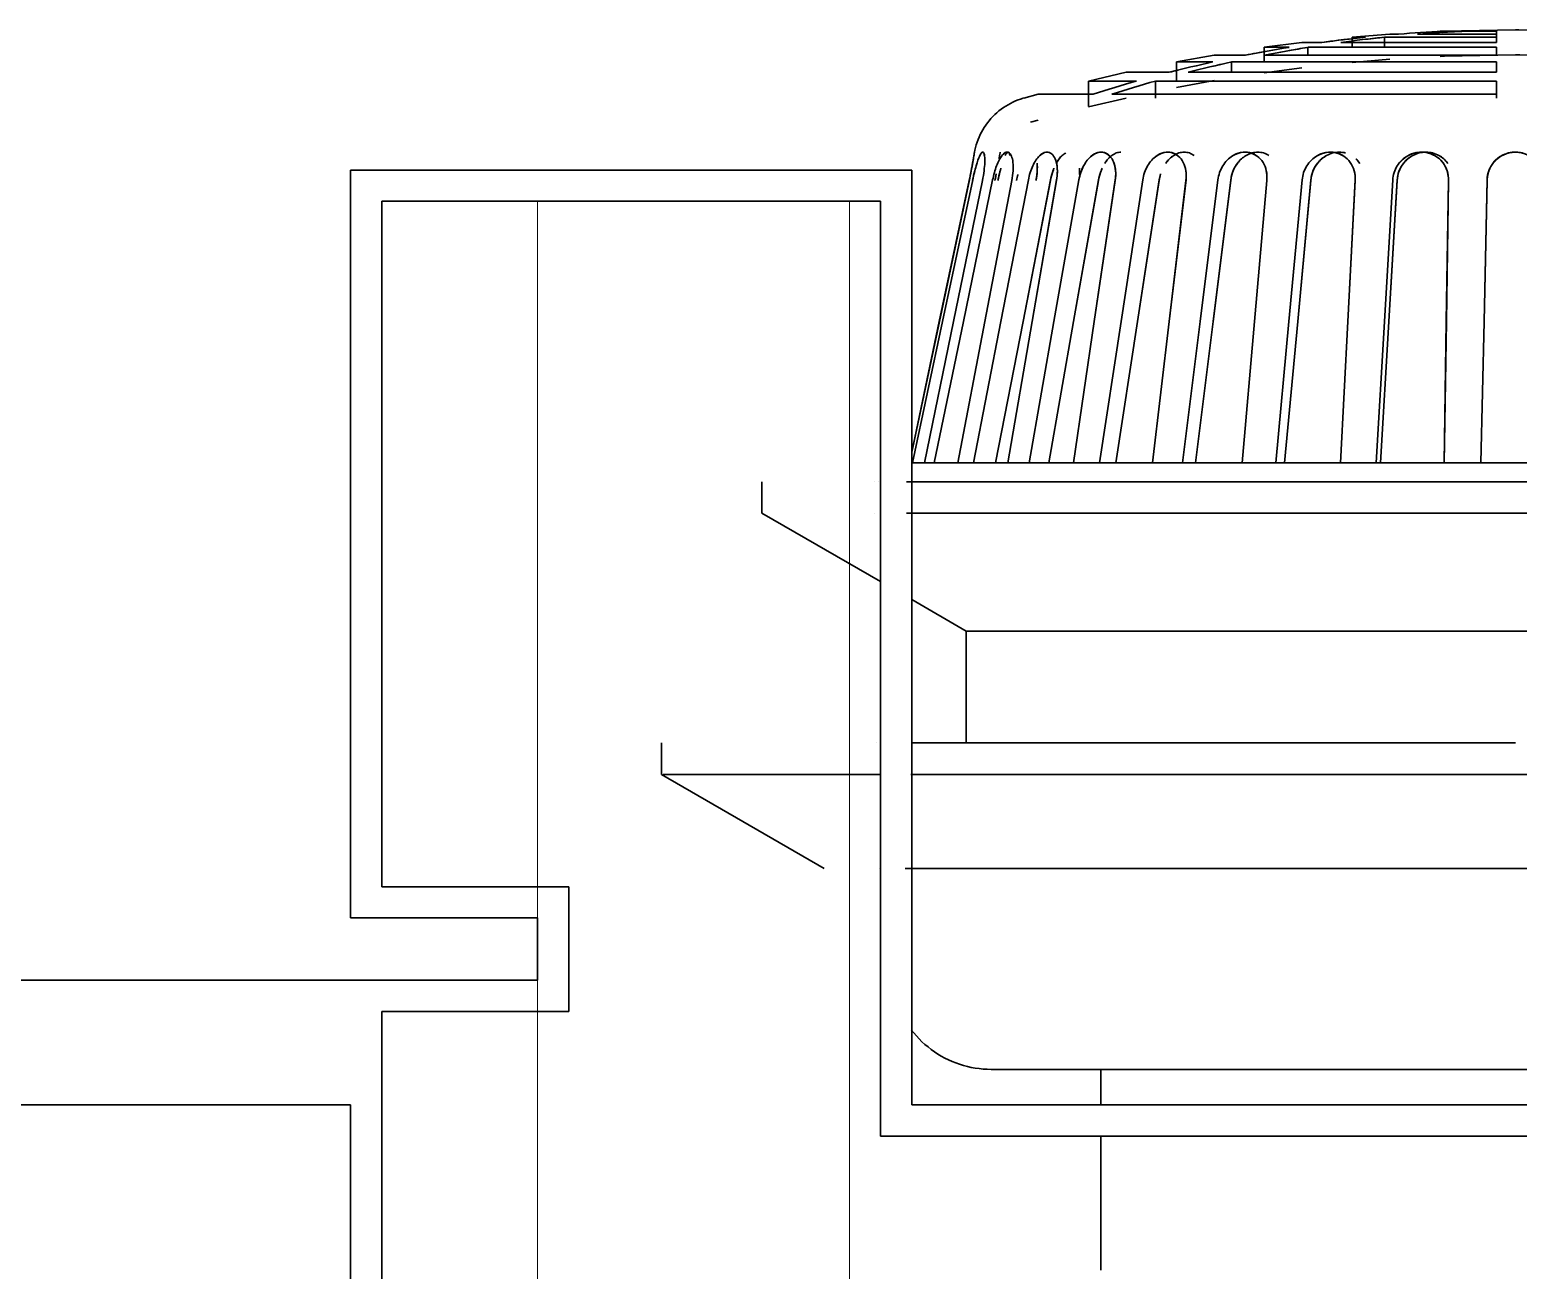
# Model space of a CAD drawing. Header units: millimetres. Extents: x -25371 to 2282244, y -90657 to 147824.
# Drawn here: x 1760511 to 1760749.8, y 2200.7 to 2399.8 of the extents above; entities that cross this region are included whole.
import ezdxf
from ezdxf.xclip import XClip

# ---------------------------------------------------------------- set-up
doc = ezdxf.new("R2010")
doc.units = ezdxf.units.MM
doc.header["$XCLIPFRAME"] = 0
doc.layers.add('A-GLAZ-CURT', color=7, linetype='Continuous', lineweight=35)
doc.layers.add('P-PIPE', color=7, linetype='Continuous', lineweight=35)

# ---------------------------------------------------------------- blocks, each defined once
blk = doc.blocks.new('DPA_CP_Entrance Canopy Lower - Depth 4200-5686501-VS01 - ELEVATION 3')
at = {"layer": 'A-GLAZ-CURT', "color": 7}
for p, q in [((-33367.75, 106950), (-33457.75, 106950)), ((-33457.75, 106950), (-33457.75, 106830)), ((-33457.75, 106830), (-33457.75, 106950)), ((-33457.75, 106950), (-33367.75, 106950)), ((-33367.75, 106904.74), (-33367.75, 106950)), ((-33367.75, 106950), (-33367.75, 106904.74)), ((-33452.75, 106835), (-33452.75, 106945)), ((-33452.75, 106945), (-33372.75, 106945)), ((-33372.75, 106945), (-33452.75, 106945)), ((-33452.75, 106945), (-33452.75, 106835)), ((-33372.75, 106945), (-33372.75, 106900)), ((-33372.75, 106900), (-33372.75, 106945)), ((-33372.75, 106883.98), (-33372.75, 106858.09)), ((-33372.75, 106858.09), (-33372.75, 106883.98)), ((-33367.75, 106858.09), (-33367.75, 106881.29)), ((-33367.75, 106881.29), (-33367.75, 106858.09)), ((-33372.75, 106837.95), (-33372.75, 106795)), ((-33372.75, 106795), (-33372.75, 106837.95)), ((-33422.75, 106835), (-33452.75, 106835)), ((-33452.75, 106835), (-33422.75, 106835)), ((-33422.75, 106815), (-33422.75, 106835)), ((-33422.75, 106835), (-33422.75, 106815)), ((-33457.75, 106830), (-33427.75, 106830)), ((-33427.75, 106830), (-33457.75, 106830)), ((-33427.75, 106830), (-33427.75, 106820)), ((-33427.75, 106820), (-33427.75, 106830)), ((-33427.75, 106820), (-33707.75, 106820)), ((-33707.75, 106820), (-33427.75, 106820)), ((-33452.75, 106625), (-33452.75, 106815)), ((-33452.75, 106815), (-33422.75, 106815)), ((-33422.75, 106815), (-33452.75, 106815)), ((-33452.75, 106815), (-33452.75, 106625)), ((-33367.75, 106800), (-33367.75, 106813.78)), ((-33367.75, 106813.78), (-33367.75, 106800)), ((-33707.75, 106800), (-33457.75, 106800)), ((-33457.75, 106800), (-33707.75, 106800)), ((-33457.75, 106800), (-33457.75, 106620)), ((-33457.75, 106620), (-33457.75, 106800)), ((-33337.42, 106800), (-33367.75, 106800)), ((-33367.75, 106800), (-33337.42, 106800)), ((-33372.75, 106795), (-33337.42, 106795)), ((-33337.42, 106795), (-33372.75, 106795))]:
    blk.add_line(p, q, dxfattribs=at)
at = {"layer": 'A-GLAZ-CURT', "color": 7, "lineweight": 9}
for p, q in [((-33427.75, 106945), (-33427.75, 106835)), ((-33377.75, 106945), (-33377.75, 106900)), ((-33377.75, 106886.86), (-33377.75, 106858.09)), ((-33377.75, 106837.95), (-33377.75, 106745)), ((-33427.75, 106830), (-33427.75, 106820)), ((-33427.75, 106815), (-33427.75, 106625))]:
    blk.add_line(p, q, dxfattribs=at)
blk = doc.blocks.new('DPA_CP_Entrance Canopy Lower - Depth 4200-5686556-VS01 - ELEVATION 3')
at = {"layer": 'A-GLAZ-CURT', "color": 7}
for p, q in [((-33367.75, 106950), (-33457.75, 106950)), ((-33457.75, 106950), (-33457.75, 106830)), ((-33457.75, 106830), (-33457.75, 106950)), ((-33457.75, 106950), (-33367.75, 106950)), ((-33367.75, 106800), (-33367.75, 106950)), ((-33367.75, 106950), (-33367.75, 106904.74)), ((-33452.75, 106835), (-33452.75, 106945)), ((-33452.75, 106945), (-33372.75, 106945)), ((-33372.75, 106945), (-33452.75, 106945)), ((-33452.75, 106945), (-33452.75, 106835)), ((-33372.75, 106945), (-33372.75, 106795)), ((-33372.75, 106900), (-33372.75, 106945)), ((-33372.75, 106858.09), (-33372.75, 106883.98)), ((-33367.75, 106881.29), (-33367.75, 106858.09)), ((-33372.75, 106795), (-33372.75, 106837.95)), ((-33422.75, 106835), (-33452.75, 106835)), ((-33452.75, 106835), (-33422.75, 106835)), ((-33422.75, 106815), (-33422.75, 106835)), ((-33422.75, 106835), (-33422.75, 106815)), ((-33457.75, 106830), (-33427.75, 106830)), ((-33427.75, 106830), (-33457.75, 106830)), ((-33427.75, 106830), (-33427.75, 106820)), ((-33427.75, 106820), (-33427.75, 106830)), ((-33427.75, 106820), (-33707.75, 106820)), ((-33707.75, 106820), (-33427.75, 106820)), ((-33452.75, 106625), (-33452.75, 106815)), ((-33452.75, 106815), (-33422.75, 106815)), ((-33422.75, 106815), (-33452.75, 106815)), ((-33452.75, 106815), (-33452.75, 106625)), ((-33367.75, 106813.78), (-33367.75, 106800)), ((-33707.75, 106800), (-33457.75, 106800)), ((-33457.75, 106800), (-33707.75, 106800)), ((-33457.75, 106800), (-33457.75, 106620)), ((-33457.75, 106620), (-33457.75, 106800)), ((-33132.77, 106800), (-33367.75, 106800)), ((-33367.75, 106800), (-33337.42, 106800)), ((-33372.75, 106795), (-33127.77, 106795)), ((-33337.42, 106795), (-33372.75, 106795))]:
    blk.add_line(p, q, dxfattribs=at)
at = {"layer": 'A-GLAZ-CURT', "color": 7, "lineweight": 9}
for p, q in [((-33427.75, 106945), (-33427.75, 106625)), ((-33377.75, 106945), (-33377.75, 106745))]:
    blk.add_line(p, q, dxfattribs=at)
blk = doc.blocks.new('ø100 RD_ - ø100 RD_-4180713-VS01 - ELEVATION 3')
at = {"layer": 'P-PIPE', "color": 7}
for p, q in [((-33291.04, 106971.83), (-33297.09, 106971.34)), ((-33297.09, 106971.34), (-33297.09, 106969.71)), ((-33294.94, 106971.34), (-33297.09, 106971.34)), ((-33297.09, 106971.34), (-33294.94, 106971.34)), ((-33291.91, 106969.71), (-33291.91, 106971.34)), ((-33273.93, 106971.34), (-33291.91, 106971.34)), ((-33291.91, 106969.71), (-33291.91, 106971.34)), ((-33291.91, 106971.34), (-33289.75, 106971.34)), ((-33289.66, 106971.83), (-33291.04, 106971.83)), ((-33291.04, 106971.83), (-33289.66, 106971.83)), ((-33286.63, 106971.83), (-33273.93, 106971.83)), ((-33273.93, 106972.28), (-33279.52, 106972.28)), ((-33279.52, 106972.28), (-33273.93, 106972.28)), ((-33273.93, 106970.49), (-33273.93, 106972.28)), ((-33273.93, 106971.83), (-33273.93, 106972.28)), ((-33273.93, 106970.49), (-33273.93, 106972.28)), ((-33273.93, 106971.83), (-33273.93, 106970.49)), ((-33273.93, 106970.49), (-33273.93, 106971.83)), ((-33273.93, 106970.49), (-33273.93, 106971.34)), ((-33319.25, 106968.46), (-33325.29, 106967.37)), ((-33314.21, 106968.46), (-33319.25, 106968.46)), ((-33319.25, 106968.46), (-33314.21, 106968.46)), ((-33305.15, 106970.49), (-33311.19, 106969.71)), ((-33311.19, 106969.71), (-33311.19, 106967.41)), ((-33307.21, 106969.71), (-33311.19, 106969.71)), ((-33311.19, 106969.71), (-33307.21, 106969.71)), ((-33311.17, 106968.46), (-33273.93, 106968.46)), ((-33301.96, 106970.49), (-33305.15, 106970.49)), ((-33305.15, 106970.49), (-33301.96, 106970.49)), ((-33304.18, 106968.42), (-33304.18, 106969.71)), ((-33273.93, 106969.71), (-33304.18, 106969.71)), ((-33298.93, 106970.49), (-33273.93, 106970.49)), ((-33273.93, 106969.71), (-33273.93, 106968.46)), ((-33273.93, 106968.46), (-33273.93, 106969.71)), ((-33273.93, 106969.71), (-33273.93, 106968.46)), ((-33273.93, 106968.46), (-33273.93, 106969.71)), ((-33273.93, 106968.46), (-33273.93, 106969.71)), ((-33273.93, 106968.46), (-33273.93, 106969.71)), ((-33273.93, 106968.46), (-33273.93, 106969.71)), ((-33273.93, 106968.46), (-33273.93, 106969.71)), ((-33273.93, 106968.46), (-33273.93, 106969.71)), ((-33273.93, 106968.46), (-33273.93, 106969.71)), ((-33273.93, 106968.46), (-33273.93, 106969.71)), ((-33325.29, 106967.37), (-33325.29, 106964.3)), ((-33319.45, 106967.37), (-33325.29, 106967.37)), ((-33325.29, 106967.37), (-33319.45, 106967.37)), ((-33316.42, 106965.6), (-33316.42, 106967.37)), ((-33273.93, 106967.37), (-33316.42, 106967.37)), ((-33305.15, 106966.44), (-33311.19, 106965.64)), ((-33291.04, 106967.79), (-33297.09, 106967.29)), ((-33273.93, 106967.37), (-33273.93, 106965.7)), ((-33273.93, 106965.7), (-33273.93, 106967.37)), ((-33273.93, 106965.7), (-33273.93, 106967.37)), ((-33273.93, 106965.7), (-33273.93, 106967.37)), ((-33333.35, 106965.7), (-33339.4, 106964.3)), ((-33339.4, 106964.3), (-33339.4, 106960.23)), ((-33331.68, 106964.3), (-33339.4, 106964.3)), ((-33339.4, 106964.3), (-33333.31, 106964.3)), ((-33326.44, 106965.7), (-33333.35, 106965.7)), ((-33333.35, 106965.7), (-33326.44, 106965.7)), ((-33328.65, 106961.56), (-33328.65, 106964.3)), ((-33273.93, 106964.3), (-33328.65, 106964.3)), ((-33319.25, 106964.37), (-33325.29, 106963.26)), ((-33323.41, 106965.7), (-33273.93, 106965.7)), ((-33273.93, 106964.3), (-33273.93, 106961.57)), ((-33273.93, 106961.56), (-33273.93, 106964.3)), ((-33273.93, 106962.21), (-33273.93, 106964.3)), ((-33347.46, 106962.21), (-33349.78, 106961.56)), ((-33339.15, 106962.21), (-33347.46, 106962.21)), ((-33347.46, 106962.21), (-33338.66, 106962.21)), ((-33333.35, 106961.57), (-33339.4, 106960.15)), ((-33335.63, 106962.21), (-33273.93, 106962.21)), ((-33273.93, 106961.57), (-33273.93, 106963.26)), ((-33273.93, 106961.57), (-33273.93, 106963.26)), ((-33347.46, 106958.03), (-33348.69, 106957.68)), ((-33357.61, 106953.2), (-33357.68, 106952.88)), ((-33363.99, 106903.02), (-33367.75, 106903.02)), ((-33367.75, 106903.02), (-33363.99, 106903.02)), ((-33367.6, 106903.02), (-33363.54, 106903.02)), ((-33363.99, 106903.02), (-33367.6, 106903.02)), ((-33364.68, 106903.02), (-33366.7, 106903.02)), ((-33366.7, 106903.02), (-33270.9, 106903.02)), ((-33361.61, 106903.02), (-33365.68, 106903.02)), ((-33365.68, 106903.02), (-33363.99, 106903.02)), ((-33362.63, 106903.02), (-33364.31, 106903.02)), ((-33364.15, 106903.02), (-33360.27, 106903.02)), ((-33361.61, 106903.02), (-33363.54, 106903.02)), ((-33363.54, 106903.02), (-33361.61, 106903.02)), ((-33358.19, 106903.02), (-33361.37, 106903.02)), ((-33357.21, 106903.02), (-33360.36, 106903.02)), ((-33360.36, 106903.02), (-33357.86, 106903.02)), ((-33360.27, 106903.02), (-33357.21, 106903.02)), ((-33360.27, 106903.02), (-33357.25, 106903.02)), ((-33357.25, 106903.02), (-33360.27, 106903.02)), ((-33357.86, 106903.02), (-33359.15, 106903.02)), ((-33357.21, 106903.02), (-33354.29, 106903.02)), ((-33349.24, 106903.02), (-33354.79, 106903.02)), ((-33354.29, 106903.02), (-33348.75, 106903.02)), ((-33348.75, 106903.02), (-33354.29, 106903.02)), ((-33352.32, 106903.02), (-33348.75, 106903.02)), ((-33348.75, 106903.02), (-33352.32, 106903.02)), ((-33352.32, 106903.02), (-33348.93, 106903.02)), ((-33348.93, 106903.02), (-33352.32, 106903.02)), ((-33348.93, 106903.02), (-33345.77, 106903.02)), ((-33339.47, 106903.02), (-33346.52, 106903.02)), ((-33345.77, 106903.02), (-33338.65, 106903.02)), ((-33338.65, 106903.02), (-33345.77, 106903.02)), ((-33341.81, 106903.02), (-33338.65, 106903.02)), ((-33338.65, 106903.02), (-33341.81, 106903.02)), ((-33341.81, 106903.02), (-33337.63, 106903.02)), ((-33339.75, 106903.02), (-33341.81, 106903.02)), ((-33337.63, 106903.02), (-33334.98, 106903.02)), ((-33326.76, 106903.02), (-33335.56, 106903.02)), ((-33334.98, 106903.02), (-33326.49, 106903.02)), ((-33326.49, 106903.02), (-33334.98, 106903.02)), ((-33329.14, 106903.02), (-33326.49, 106903.02)), ((-33326.49, 106903.02), (-33329.14, 106903.02)), ((-33329.14, 106903.02), (-33324.31, 106903.02)), ((-33326.75, 106903.02), (-33329.14, 106903.02)), ((-33324.31, 106903.02), (-33322.24, 106903.02)), ((-33313.16, 106903.02), (-33322.72, 106903.02)), ((-33322.24, 106903.02), (-33312.65, 106903.02)), ((-33312.65, 106903.02), (-33322.24, 106903.02)), ((-33314.71, 106903.02), (-33312.65, 106903.02)), ((-33312.65, 106903.02), (-33314.71, 106903.02)), ((-33314.71, 106903.02), (-33312.05, 106903.02)), ((-33312.65, 106903.02), (-33314.71, 106903.02)), ((-33311.89, 106903.02), (-33309.35, 106903.02)), ((-33309.35, 106903.02), (-33307.94, 106903.02)), ((-33297.65, 106903.02), (-33308.3, 106903.02)), ((-33307.94, 106903.02), (-33297.53, 106903.02)), ((-33297.53, 106903.02), (-33307.94, 106903.02)), ((-33298.94, 106903.02), (-33297.53, 106903.02)), ((-33297.53, 106903.02), (-33298.94, 106903.02)), ((-33298.94, 106903.02), (-33293.24, 106903.02)), ((-33297.53, 106903.02), (-33298.94, 106903.02)), ((-33281.76, 106903.02), (-33292.7, 106903.02)), ((-33292.52, 106903.02), (-33281.61, 106903.02)), ((-33281.61, 106903.02), (-33292.52, 106903.02)), ((-33282.32, 106903.02), (-33276.44, 106903.02)), ((-33270.9, 106903.02), (-33276.53, 106903.02)), ((-33276.44, 106903.02), (-33270.9, 106903.02)), ((-33270.9, 106903.02), (-33276.44, 106903.02)), ((-33265.36, 106903.02), (-33270.9, 106903.02)), ((-33270.9, 106903.02), (-33265.36, 106903.02)), ((-33270.9, 106903.02), (-33175.09, 106903.02)), ((-33265.27, 106903.02), (-33270.9, 106903.02)), ((-33391.78, 106900), (-33391.78, 106894.96)), ((-33373.77, 106900), (-33373.77, 106900)), ((-33373.01, 106900), (-33373.01, 106900)), ((-33270.9, 106900), (-33368.6, 106900)), ((-33368.6, 106900), (-33270.9, 106900)), ((-33270.9, 106900), (-33367.87, 106900)), ((-33367.87, 106900), (-33270.9, 106900)), ((-33270.9, 106900), (-33366.7, 106900)), ((-33366.7, 106900), (-33270.9, 106900)), ((-33357.28, 106900), (-33364.48, 106900)), ((-33364.48, 106900), (-33357.29, 106900)), ((-33270.9, 106900), (-33356.89, 106900)), ((-33356.89, 106900), (-33270.9, 106900)), ((-33270.9, 106900), (-33222.35, 106900)), ((-33222.35, 106900), (-33270.9, 106900)), ((-33270.9, 106900), (-33270.9, 106900)), ((-33270.9, 106900), (-33175.67, 106900)), ((-33175.67, 106900), (-33270.9, 106900)), ((-33270.9, 106900), (-33177.32, 106900)), ((-33177.32, 106900), (-33270.9, 106900)), ((-33391.78, 106894.96), (-33372.75, 106883.98)), ((-33373.77, 106894.96), (-33373.77, 106894.96)), ((-33372.78, 106894.96), (-33372.77, 106894.96)), ((-33270.9, 106894.96), (-33368.6, 106894.96)), ((-33368.6, 106894.96), (-33270.9, 106894.96)), ((-33270.9, 106894.96), (-33368, 106894.96)), ((-33368, 106894.96), (-33270.9, 106894.96)), ((-33270.9, 106894.96), (-33220.68, 106894.96)), ((-33221.23, 106894.96), (-33270.9, 106894.96)), ((-33270.9, 106894.96), (-33270.9, 106894.96)), ((-33270.9, 106894.96), (-33270.9, 106894.96)), ((-33270.9, 106894.96), (-33270.9, 106894.96)), ((-33367.75, 106881.09), (-33359.02, 106876.05)), ((-33359.02, 106876.05), (-33359.02, 106858.09)), ((-33270.9, 106876.05), (-33359.02, 106876.05)), ((-33357.4, 106876.05), (-33311.93, 106876.05)), ((-33310.91, 106876.05), (-33270.9, 106876.05)), ((-33270.9, 106876.05), (-33183.86, 106876.05)), ((-33182.77, 106876.05), (-33270.9, 106876.05)), ((-33407.9, 106858.09), (-33407.9, 106853.02)), ((-33373.4, 106858.09), (-33373.4, 106858.09)), ((-33270.9, 106858.09), (-33367.75, 106858.09)), ((-33367.75, 106858.09), (-33270.9, 106858.09)), ((-33270.9, 106858.09), (-33270.9, 106858.09)), ((-33270.9, 106858.09), (-33270.9, 106858.09)), ((-33270.9, 106858.09), (-33270.9, 106858.09)), ((-33407.9, 106853.02), (-33381.8, 106837.95)), ((-33372.93, 106853.02), (-33407.63, 106853.02)), ((-33407.63, 106853.02), (-33372.92, 106853.02)), ((-33270.9, 106853.02), (-33367.91, 106853.02)), ((-33367.9, 106853.02), (-33270.9, 106853.02)), ((-33270.9, 106853.02), (-33134.17, 106853.02)), ((-33134.17, 106853.02), (-33270.9, 106853.02)), ((-33372.93, 106837.95), (-33372.93, 106837.95)), ((-33270.9, 106837.95), (-33368.8, 106837.95)), ((-33368.8, 106837.95), (-33270.9, 106837.95)), ((-33270.9, 106837.95), (-33366.94, 106837.95)), ((-33366.94, 106837.95), (-33357.6, 106837.95)), ((-33357.24, 106837.95), (-33270.9, 106837.95)), ((-33270.9, 106837.95), (-33175.81, 106837.95)), ((-33175.81, 106837.95), (-33270.9, 106837.95)), ((-33270.9, 106837.95), (-33175.81, 106837.95)), ((-33174.86, 106837.95), (-33270.9, 106837.95)), ((-33337.42, 106805.71), (-33337.42, 106800)), ((-33270.9, 106805.71), (-33270.9, 106805.71)), ((-33270.9, 106805.71), (-33270.9, 106805.71)), ((-33337.42, 106795), (-33337.42, 106773.48))]:
    blk.add_line(p, q, dxfattribs=at)
at = {"layer": 'P-PIPE', "color": 7, "flags": 128}
for points in [[(-33270.9, 106972.53), (-33282.46, 106972.3), (-33282.99, 106972.28)], [(-33258.81, 106972.28), (-33270.37, 106972.53), (-33270.9, 106972.53)], [(-33270.9, 106968.5), (-33282.3, 106968.27), (-33282.99, 106968.24)], [(-33258.81, 106968.24), (-33270.21, 106968.5), (-33270.9, 106968.5)], [(-33357.61, 106953.2), (-33357.51, 106953.63), (-33357.39, 106954.06), (-33357.26, 106954.48), (-33357.1, 106954.9), (-33356.94, 106955.31), (-33356.75, 106955.71), (-33356.55, 106956.11), (-33356.33, 106956.49), (-33356.1, 106956.87), (-33355.86, 106957.24), (-33355.6, 106957.6), (-33355.32, 106957.94), (-33355.03, 106958.28), (-33354.73, 106958.6), (-33354.42, 106958.92), (-33354.09, 106959.22), (-33353.75, 106959.5), (-33353.4, 106959.77), (-33353.04, 106960.03), (-33352.67, 106960.28), (-33352.29, 106960.5), (-33351.9, 106960.72), (-33351.5, 106960.91), (-33351.1, 106961.1), (-33350.69, 106961.26), (-33350.27, 106961.41), (-33349.85, 106961.54), (-33349.79, 106961.56)], [(-33358.5, 106948.45), (-33363.31, 106925.74), (-33367.75, 106904.74)], [(-33367.75, 106904.74), (-33363.32, 106925.69), (-33358.52, 106948.35)], [(-33357.96, 106948.45), (-33362.78, 106925.74), (-33367.6, 106903.02)], [(-33365.68, 106903.02), (-33361.04, 106925.69), (-33356.4, 106948.35)], [(-33354.77, 106948.45), (-33359.46, 106925.74), (-33364.15, 106903.02)], [(-33360.36, 106903.02), (-33356.02, 106925.69), (-33351.69, 106948.35)], [(-33349.03, 106948.45), (-33353.45, 106925.74), (-33357.86, 106903.02)], [(-33354.29, 106903.02), (-33349.87, 106925.74), (-33345.46, 106948.45)], [(-33345.48, 106948.35), (-33349.88, 106925.69), (-33354.29, 106903.02)], [(-33344.5, 106948.45), (-33348.41, 106925.74), (-33352.32, 106903.02)], [(-33352.32, 106903.02), (-33348.42, 106925.69), (-33344.52, 106948.35)], [(-33340.92, 106948.45), (-33344.93, 106925.74), (-33348.93, 106903.02)], [(-33345.77, 106903.02), (-33341.77, 106925.74), (-33337.76, 106948.45)], [(-33337.78, 106948.35), (-33341.77, 106925.69), (-33345.77, 106903.02)], [(-33335.09, 106948.45), (-33338.45, 106925.74), (-33341.81, 106903.02)], [(-33341.81, 106903.02), (-33338.46, 106925.69), (-33335.11, 106948.35)], [(-33330.68, 106948.45), (-33334.16, 106925.74), (-33337.63, 106903.02)], [(-33334.98, 106903.02), (-33331.5, 106925.74), (-33328.03, 106948.45)], [(-33328.04, 106948.35), (-33331.51, 106925.69), (-33334.98, 106903.02)], [(-33323.74, 106948.45), (-33326.44, 106925.74), (-33329.14, 106903.02)], [(-33329.14, 106903.02), (-33326.45, 106925.69), (-33323.75, 106948.35)], [(-33318.62, 106948.45), (-33321.46, 106925.74), (-33324.31, 106903.02)], [(-33322.24, 106903.02), (-33319.4, 106925.74), (-33316.56, 106948.45)], [(-33316.57, 106948.35), (-33319.41, 106925.69), (-33322.24, 106903.02)], [(-33310.78, 106948.35), (-33312.74, 106925.74), (-33314.71, 106903.02)], [(-33314.71, 106903.02), (-33312.75, 106925.69), (-33310.78, 106948.35)], [(-33305.12, 106948.45), (-33307.24, 106925.74), (-33309.35, 106903.02)], [(-33307.94, 106903.02), (-33305.83, 106925.74), (-33303.71, 106948.45)], [(-33303.72, 106948.35), (-33305.83, 106925.69), (-33307.94, 106903.02)], [(-33296.6, 106948.45), (-33297.77, 106925.74), (-33298.94, 106903.02)], [(-33298.94, 106903.02), (-33297.77, 106925.69), (-33296.61, 106948.35)], [(-33290.57, 106948.45), (-33291.9, 106925.74), (-33293.24, 106903.02)], [(-33292.52, 106903.02), (-33291.19, 106925.74), (-33289.86, 106948.45)], [(-33289.86, 106948.35), (-33291.19, 106925.69), (-33292.52, 106903.02)], [(-33281.65, 106948.35), (-33281.98, 106925.74), (-33282.32, 106903.02)], [(-33282.32, 106903.02), (-33281.99, 106925.69), (-33281.65, 106948.35)], [(-33275.43, 106948.45), (-33275.93, 106925.74), (-33276.44, 106903.02)], [(-33276.44, 106903.02), (-33275.93, 106925.74), (-33275.43, 106948.45)], [(-33275.43, 106948.35), (-33275.93, 106925.69), (-33276.44, 106903.02)], [(-33276.44, 106903.02), (-33275.93, 106925.69), (-33275.43, 106948.35)], [(-33354.99, 106805.71), (-33355.64, 106805.72), (-33356.28, 106805.76), (-33356.92, 106805.83), (-33357.56, 106805.92), (-33358.19, 106806.03), (-33358.82, 106806.17), (-33359.45, 106806.34), (-33360.06, 106806.53), (-33360.67, 106806.74), (-33361.27, 106806.98), (-33361.86, 106807.25), (-33362.44, 106807.53), (-33363, 106807.84), (-33363.55, 106808.17), (-33364.09, 106808.53), (-33364.62, 106808.9), (-33365.13, 106809.3), (-33365.62, 106809.71), (-33366.1, 106810.15), (-33366.55, 106810.6), (-33366.99, 106811.07), (-33367.41, 106811.56), (-33367.82, 106812.07)], [(-33270.9, 106805.71), (-33274.26, 106805.71), (-33277.62, 106805.71), (-33280.96, 106805.71), (-33284.3, 106805.71), (-33287.6, 106805.71), (-33290.89, 106805.71), (-33294.14, 106805.71), (-33297.35, 106805.71), (-33300.52, 106805.71), (-33303.65, 106805.71), (-33306.72, 106805.71), (-33309.73, 106805.71), (-33312.68, 106805.71), (-33315.57, 106805.71), (-33318.38, 106805.71), (-33321.12, 106805.71), (-33323.78, 106805.71), (-33326.35, 106805.71), (-33328.83, 106805.71), (-33331.22, 106805.71), (-33333.52, 106805.71), (-33335.71, 106805.71), (-33337.8, 106805.71), (-33339.79, 106805.71), (-33341.66, 106805.71), (-33343.42, 106805.71), (-33345.07, 106805.71), (-33346.59, 106805.71), (-33348, 106805.71), (-33349.28, 106805.71), (-33350.43, 106805.71), (-33351.46, 106805.71), (-33352.36, 106805.71), (-33353.13, 106805.71), (-33353.77, 106805.71), (-33354.27, 106805.71), (-33354.65, 106805.71), (-33354.88, 106805.71), (-33354.99, 106805.71), (-33354.99, 106805.71)], [(-33354.99, 106805.71), (-33354.93, 106805.71), (-33354.72, 106805.71), (-33354.39, 106805.71), (-33353.92, 106805.71), (-33353.32, 106805.71), (-33352.58, 106805.71), (-33351.72, 106805.71), (-33350.72, 106805.71), (-33349.6, 106805.71), (-33348.35, 106805.71), (-33346.98, 106805.71), (-33345.49, 106805.71), (-33343.88, 106805.71), (-33342.15, 106805.71), (-33340.3, 106805.71), (-33338.35, 106805.71), (-33336.29, 106805.71), (-33334.12, 106805.71), (-33331.85, 106805.71), (-33329.49, 106805.71), (-33327.03, 106805.71), (-33324.48, 106805.71), (-33321.84, 106805.71), (-33319.13, 106805.71), (-33316.33, 106805.71), (-33313.47, 106805.71), (-33310.53, 106805.71), (-33307.54, 106805.71), (-33304.48, 106805.71), (-33301.37, 106805.71), (-33298.21, 106805.71), (-33295.01, 106805.71), (-33291.77, 106805.71), (-33288.49, 106805.71), (-33285.19, 106805.71), (-33281.87, 106805.71), (-33278.52, 106805.71), (-33275.17, 106805.71), (-33271.81, 106805.71), (-33270.9, 106805.71)], [(-33270.9, 106805.71), (-33267.53, 106805.71)]]:
    blk.add_lwpolyline(points, dxfattribs=at)
at = {"layer": 'P-PIPE', "color": 7}
for centre, start_param, end_param in [((-33272.41, 106683.42), 0.090111, 0.118284), ((-33272.41, 106683.42), 0.096271, 0.118284), ((-33269.38, 106683.42), 0.090111, 0.118284), ((-33269.38, 106683.42), 0.090111, 0.102271), ((-33272.41, 106683.42), 0.04049, 0.068952), ((-33272.41, 106683.42), 0.04049, 0.068952), ((-33269.38, 106683.42), 0.04049, 0.068952), ((-33269.38, 106683.42), 0.04049, 0.052607), ((-33272.41, 106683.42), 0.139437, 0.167713), ((-33272.41, 106683.42), 0.153575, 0.167713), ((-33269.38, 106683.42), 0.139437, 0.167713), ((-33269.38, 106683.42), 0.140083, 0.151671), ((-33272.41, 106683.42), 0.188995, 0.217496), ((-33272.41, 106683.42), 0.211856, 0.217496), ((-33269.38, 106683.42), 0.188995, 0.217496), ((-33269.38, 106683.42), 0.195324, 0.201334), ((-33272.41, 106683.42), 0.238983, 0.267805), ((-33269.38, 106683.42), 0.238983, 0.267805)]:
    blk.add_ellipse(centre, major_axis=(0, 289.09), ratio=0.866025, start_param=start_param, end_param=end_param, dxfattribs=at)
for points, knots in [([(-33358.52, 106948.35), (-33358.41, 106948.87), (-33358.2, 106949.91), (-33357.94, 106951.29), (-33357.77, 106952.33), (-33357.69, 106952.81), (-33357.68, 106952.89), (-33357.68, 106952.89)], [0, 0, 0, 0, 0.1111111, 0.2222222, 0.3333333, 0.4444444, 0.503621, 0.503621, 0.503621, 0.503621]), ([(-33357.68, 106952.89), (-33357.68, 106952.89), (-33357.69, 106952.82), (-33357.77, 106952.29), (-33358.03, 106950.78), (-33358.33, 106949.23), (-33358.5, 106948.45)], [0.5036602, 0.5036602, 0.5036602, 0.5036602, 0.5555556, 0.6666667, 0.8333333, 1, 1, 1, 1]), ([(-33356.4, 106948.35), (-33356.29, 106948.87), (-33356.12, 106949.91), (-33356, 106951.29), (-33356.04, 106952.33), (-33356.21, 106952.9), (-33356.48, 106952.92), (-33356.89, 106952.29), (-33357.42, 106950.78), (-33357.79, 106949.23), (-33357.96, 106948.45)], [0, 0, 0, 0, 0.111111, 0.222222, 0.333333, 0.444444, 0.555556, 0.666667, 0.833333, 1, 1, 1, 1]), ([(-33351.69, 106948.35), (-33351.58, 106948.87), (-33351.45, 106949.91), (-33351.47, 106951.29), (-33351.72, 106952.33), (-33352.15, 106952.9), (-33352.69, 106952.92), (-33353.39, 106952.29), (-33354.17, 106950.78), (-33354.6, 106949.23), (-33354.77, 106948.45)], [0, 0, 0, 0, 0.111111, 0.222222, 0.333333, 0.444444, 0.555556, 0.666667, 0.833333, 1, 1, 1, 1]), ([(-33353.33, 106952.25), (-33353.13, 106952.52), (-33352.83, 106952.81), (-33352.54, 106952.89), (-33352.44, 106952.89)], [0.3333333, 0.3333333, 0.3333333, 0.3333333, 0.4444444, 0.5036602, 0.5036602, 0.5036602, 0.5036602]), ([(-33344.52, 106948.35), (-33344.42, 106948.87), (-33344.33, 106949.91), (-33344.49, 106951.29), (-33344.95, 106952.33), (-33345.62, 106952.9), (-33346.42, 106952.92), (-33347.39, 106952.29), (-33348.4, 106950.78), (-33348.88, 106949.23), (-33349.03, 106948.45)], [0, 0, 0, 0, 0.111111, 0.222222, 0.333333, 0.444444, 0.555556, 0.666667, 0.833333, 1, 1, 1, 1]), ([(-33335.11, 106948.35), (-33335.02, 106948.87), (-33334.98, 106949.91), (-33335.28, 106951.29), (-33335.92, 106952.33), (-33336.82, 106952.9), (-33337.85, 106952.92), (-33339.07, 106952.29), (-33340.27, 106950.78), (-33340.78, 106949.23), (-33340.92, 106948.45)], [0, 0, 0, 0, 0.111111, 0.222222, 0.333333, 0.444444, 0.555556, 0.666667, 0.833333, 1, 1, 1, 1]), ([(-33323.75, 106948.35), (-33323.68, 106948.87), (-33323.68, 106949.91), (-33324.11, 106951.29), (-33324.93, 106952.33), (-33326.02, 106952.9), (-33327.25, 106952.92), (-33328.67, 106952.29), (-33330.03, 106950.78), (-33330.56, 106949.23), (-33330.68, 106948.45)], [0, 0, 0, 0, 0.111111, 0.222222, 0.333333, 0.444444, 0.555556, 0.666667, 0.833333, 1, 1, 1, 1]), ([(-33310.78, 106948.35), (-33310.73, 106948.87), (-33310.78, 106949.91), (-33311.32, 106951.29), (-33312.29, 106952.33), (-33313.54, 106952.9), (-33314.94, 106952.92), (-33316.52, 106952.29), (-33317.99, 106950.78), (-33318.52, 106949.23), (-33318.62, 106948.45)], [0, 0, 0, 0, 0.111111, 0.222222, 0.333333, 0.444444, 0.555556, 0.666667, 0.833333, 1, 1, 1, 1]), ([(-33314.1, 106952.36), (-33314.63, 106952.05), (-33315.48, 106951.29), (-33316.28, 106949.82), (-33316.52, 106948.84), (-33316.57, 106948.35)], [0, 0, 0, 0, 0.4, 0.7, 1, 1, 1, 1]), ([(-33316.56, 106948.45), (-33316.52, 106948.77), (-33316.39, 106949.41), (-33315.9, 106950.62), (-33315.11, 106951.66), (-33314.36, 106952.21), (-33314.1, 106952.36)], [0, 0, 0, 0, 0.2, 0.4, 0.8, 1, 1, 1, 1]), ([(-33296.61, 106948.35), (-33296.57, 106948.87), (-33296.67, 106949.91), (-33297.31, 106951.29), (-33298.39, 106952.33), (-33299.77, 106952.9), (-33301.28, 106952.92), (-33302.98, 106952.29), (-33304.53, 106950.78), (-33305.04, 106949.23), (-33305.12, 106948.45)], [0, 0, 0, 0, 0.111111, 0.222222, 0.333333, 0.444444, 0.555556, 0.666667, 0.833333, 1, 1, 1, 1]), ([(-33301.19, 106952.36), (-33301.75, 106952.05), (-33302.64, 106951.29), (-33303.46, 106949.82), (-33303.68, 106948.84), (-33303.72, 106948.35)], [0, 0, 0, 0, 0.4, 0.7, 1, 1, 1, 1]), ([(-33303.71, 106948.45), (-33303.68, 106948.77), (-33303.56, 106949.41), (-33303.08, 106950.62), (-33302.26, 106951.66), (-33301.46, 106952.21), (-33301.19, 106952.36)], [0, 0, 0, 0, 0.2, 0.4, 0.8, 1, 1, 1, 1]), ([(-33281.65, 106948.35), (-33281.63, 106948.87), (-33281.77, 106949.91), (-33282.49, 106951.29), (-33283.66, 106952.33), (-33285.12, 106952.9), (-33286.71, 106952.92), (-33288.47, 106952.29), (-33290.04, 106950.78), (-33290.53, 106949.23), (-33290.57, 106948.45)], [0, 0, 0, 0, 0.111111, 0.222222, 0.333333, 0.444444, 0.555556, 0.666667, 0.833333, 1, 1, 1, 1]), ([(-33287.35, 106952.36), (-33287.93, 106952.05), (-33288.84, 106951.29), (-33289.65, 106949.82), (-33289.84, 106948.84), (-33289.86, 106948.35)], [0, 0, 0, 0, 0.4, 0.7, 1, 1, 1, 1]), ([(-33289.86, 106948.45), (-33289.84, 106948.77), (-33289.73, 106949.41), (-33289.27, 106950.62), (-33288.45, 106951.66), (-33287.64, 106952.21), (-33287.35, 106952.36)], [0, 0, 0, 0, 0.2, 0.4, 0.8, 1, 1, 1, 1]), ([(-33285.24, 106952.83), (-33284.73, 106952.74), (-33283.5, 106952.29), (-33282.02, 106950.78), (-33281.63, 106949.23), (-33281.65, 106948.45)], [0.5555556, 0.5555556, 0.5555556, 0.5555556, 0.6666667, 0.8333333, 1, 1, 1, 1]), ([(-33270.9, 106952.89), (-33271.57, 106952.89), (-33272.92, 106952.58), (-33274.4, 106951.41), (-33275.23, 106949.94), (-33275.42, 106948.95), (-33275.43, 106948.45)], [0, 0, 0, 0, 0.285714, 0.571429, 0.785714, 1, 1, 1, 1]), ([(-33274.46, 106951.16), (-33274.25, 106951.43), (-33273.65, 106952.03), (-33272.74, 106952.54), (-33272.08, 106952.73), (-33271.92, 106952.77)], [0.4285714, 0.4285714, 0.4285714, 0.4285714, 0.5714286, 0.7857143, 0.8571429, 0.8571429, 0.8571429, 0.8571429]), ([(-33266.36, 106948.35), (-33266.36, 106948.69), (-33266.44, 106949.36), (-33266.88, 106950.64), (-33267.85, 106951.87), (-33269.36, 106952.71), (-33270.38, 106952.89), (-33270.9, 106952.89)], [0, 0, 0, 0, 0.142857, 0.285714, 0.571429, 0.785714, 1, 1, 1, 1]), ([(-33353.47, 106950.25), (-33353.51, 106950.1), (-33353.66, 106949.49), (-33353.81, 106948.84), (-33353.92, 106948.35)], [0.6, 0.6, 0.6, 0.6, 0.7, 1, 1, 1, 1]), ([(-33344.94, 106950.25), (-33345, 106950.1), (-33345.22, 106949.49), (-33345.39, 106948.84), (-33345.48, 106948.35)], [0.6, 0.6, 0.6, 0.6, 0.7, 1, 1, 1, 1]), ([(-33344.56, 106951.31), (-33344.51, 106951.11), (-33344.34, 106950.26), (-33344.36, 106949.23), (-33344.5, 106948.45)], [0.7777778, 0.7777778, 0.7777778, 0.7777778, 0.8333333, 1, 1, 1, 1]), ([(-33337.22, 106950.25), (-33337.28, 106950.1), (-33337.53, 106949.49), (-33337.69, 106948.84), (-33337.78, 106948.35)], [0.6, 0.6, 0.6, 0.6, 0.7, 1, 1, 1, 1]), ([(-33335.37, 106951.31), (-33335.29, 106951.11), (-33335.01, 106950.26), (-33334.97, 106949.23), (-33335.09, 106948.45)], [0.7777778, 0.7777778, 0.7777778, 0.7777778, 0.8333333, 1, 1, 1, 1]), ([(-33275.01, 106950.25), (-33275.08, 106950.1), (-33275.32, 106949.49), (-33275.43, 106948.84), (-33275.43, 106948.35)], [0.6, 0.6, 0.6, 0.6, 0.7, 1, 1, 1, 1])]:
    blk.add_open_spline(points, degree=3, knots=knots, dxfattribs=at)
for points in [[(-33356.86, 106952.25), (-33356.74, 106952.52), (-33356.5, 106952.9), (-33356.22, 106952.92), (-33356.1, 106952.56), (-33356.07, 106952.3)], [(-33353.73, 106951.82), (-33353.7, 106952.03), (-33353.67, 106952.21), (-33353.64, 106952.36)], [(-33353.64, 106952.36), (-33353.67, 106952.21), (-33353.7, 106952.02), (-33353.73, 106951.81)], [(-33353.64, 106952.36), (-33353.61, 106952.53), (-33353.56, 106952.8), (-33353.54, 106952.89), (-33353.54, 106952.89)], [(-33353.54, 106952.89), (-33353.54, 106952.89), (-33353.56, 106952.8), (-33353.61, 106952.53), (-33353.64, 106952.36)], [(-33352.75, 106952.36), (-33352.66, 106952.53), (-33352.5, 106952.8), (-33352.34, 106952.89), (-33352.28, 106952.89)], [(-33352.28, 106952.89), (-33352.34, 106952.89), (-33352.5, 106952.8), (-33352.66, 106952.53), (-33352.75, 106952.36)], [(-33352.28, 106952.89), (-33352.22, 106952.89), (-33352.11, 106952.8), (-33352.04, 106952.53), (-33352.02, 106952.36)], [(-33352.02, 106952.36), (-33352.04, 106952.53), (-33352.11, 106952.8), (-33352.22, 106952.89), (-33352.28, 106952.89)], [(-33352.2, 106952.83), (-33352.03, 106952.74), (-33351.89, 106952.56), (-33351.77, 106952.3)], [(-33347.3, 106952.25), (-33347.03, 106952.52), (-33346.75, 106952.71), (-33346.48, 106952.81)], [(-33345.69, 106952.83), (-33345.44, 106952.74), (-33345.21, 106952.56), (-33345.02, 106952.3)], [(-33343.61, 106952.36), (-33343.95, 106952.05), (-33344.27, 106951.61), (-33344.55, 106951.09)], [(-33344.53, 106951.12), (-33344.4, 106951.38), (-33344.1, 106951.85), (-33343.78, 106952.21), (-33343.61, 106952.36)], [(-33343.04, 106952.75), (-33343.23, 106952.66), (-33343.42, 106952.53), (-33343.61, 106952.36)], [(-33343.61, 106952.36), (-33343.42, 106952.53), (-33343.23, 106952.66), (-33343.04, 106952.75)], [(-33338.94, 106952.25), (-33338.61, 106952.52), (-33338.27, 106952.71), (-33337.92, 106952.81)], [(-33336.91, 106952.83), (-33336.58, 106952.74), (-33336.28, 106952.56), (-33336.02, 106952.3)], [(-33335.64, 106952.36), (-33336.06, 106952.05), (-33336.44, 106951.61), (-33336.77, 106951.09)], [(-33336.75, 106951.12), (-33336.59, 106951.38), (-33336.24, 106951.85), (-33335.85, 106952.21), (-33335.64, 106952.36)], [(-33334.2, 106952.89), (-33334.44, 106952.89), (-33334.93, 106952.8), (-33335.41, 106952.53), (-33335.64, 106952.36)], [(-33335.64, 106952.36), (-33335.41, 106952.53), (-33334.93, 106952.8), (-33334.44, 106952.89), (-33334.2, 106952.89)], [(-33328.52, 106952.25), (-33328.14, 106952.52), (-33327.74, 106952.71), (-33327.33, 106952.81)], [(-33325.7, 106952.36), (-33326.19, 106952.05), (-33326.63, 106951.61), (-33326.99, 106951.09)], [(-33326.97, 106951.12), (-33326.79, 106951.38), (-33326.39, 106951.85), (-33325.94, 106952.21), (-33325.7, 106952.36)], [(-33326.12, 106952.83), (-33325.73, 106952.74), (-33325.36, 106952.56), (-33325.04, 106952.3)], [(-33324.02, 106952.89), (-33324.3, 106952.89), (-33324.88, 106952.8), (-33325.44, 106952.53), (-33325.7, 106952.36)], [(-33325.7, 106952.36), (-33325.44, 106952.53), (-33324.88, 106952.8), (-33324.3, 106952.89), (-33324.02, 106952.89)], [(-33322.46, 106952.36), (-33322.69, 106952.53), (-33323.19, 106952.8), (-33323.73, 106952.89), (-33324.02, 106952.89)], [(-33324.02, 106952.89), (-33323.73, 106952.89), (-33323.19, 106952.8), (-33322.69, 106952.53), (-33322.46, 106952.36)], [(-33316.34, 106952.25), (-33315.93, 106952.52), (-33315.48, 106952.71), (-33315.02, 106952.81)], [(-33312.22, 106952.89), (-33312.53, 106952.89), (-33313.18, 106952.8), (-33313.81, 106952.53), (-33314.1, 106952.36)], [(-33314.1, 106952.36), (-33313.81, 106952.53), (-33313.18, 106952.8), (-33312.53, 106952.89), (-33312.22, 106952.89)], [(-33313.65, 106952.83), (-33313.21, 106952.74), (-33312.78, 106952.56), (-33312.41, 106952.3)], [(-33310.44, 106952.36), (-33310.7, 106952.53), (-33311.27, 106952.8), (-33311.9, 106952.89), (-33312.22, 106952.89)], [(-33312.22, 106952.89), (-33311.9, 106952.89), (-33311.27, 106952.8), (-33310.7, 106952.53), (-33310.44, 106952.36)], [(-33302.79, 106952.25), (-33302.35, 106952.52), (-33301.86, 106952.71), (-33301.37, 106952.81)], [(-33299.16, 106952.89), (-33299.51, 106952.89), (-33300.21, 106952.8), (-33300.87, 106952.53), (-33301.19, 106952.36)], [(-33301.19, 106952.36), (-33300.87, 106952.53), (-33300.21, 106952.8), (-33299.51, 106952.89), (-33299.16, 106952.89)], [(-33299.89, 106952.83), (-33299.4, 106952.74), (-33298.94, 106952.56), (-33298.52, 106952.3)], [(-33298.15, 106952.75), (-33298.47, 106952.84), (-33298.82, 106952.89), (-33299.16, 106952.89)], [(-33299.16, 106952.89), (-33298.82, 106952.89), (-33298.48, 106952.84), (-33298.15, 106952.75)], [(-33295.9, 106951.12), (-33296.07, 106951.38), (-33296.26, 106951.61), (-33296.48, 106951.82)], [(-33296.47, 106951.81), (-33296.25, 106951.59), (-33296.05, 106951.35), (-33295.88, 106951.09)], [(-33289.46, 106951.23), (-33289.12, 106951.63), (-33288.31, 106952.33), (-33287.31, 106952.71), (-33286.8, 106952.81)], [(-33285.25, 106952.89), (-33285.61, 106952.89), (-33286.34, 106952.8), (-33287.03, 106952.53), (-33287.35, 106952.36)], [(-33287.35, 106952.36), (-33287.03, 106952.53), (-33286.34, 106952.8), (-33285.61, 106952.89), (-33285.25, 106952.89)], [(-33283.18, 106952.36), (-33283.49, 106952.53), (-33284.17, 106952.8), (-33284.88, 106952.89), (-33285.25, 106952.89)], [(-33285.25, 106952.89), (-33284.89, 106952.89), (-33284.17, 106952.8), (-33283.49, 106952.53), (-33283.18, 106952.36)], [(-33281.77, 106951.12), (-33281.95, 106951.38), (-33282.38, 106951.85), (-33282.9, 106952.21), (-33283.18, 106952.36)], [(-33283.18, 106952.36), (-33282.61, 106952.05), (-33282.12, 106951.61), (-33281.75, 106951.09)], [(-33273.01, 106952.36), (-33273.6, 106952.05), (-33274.11, 106951.61), (-33274.51, 106951.09)], [(-33274.49, 106951.12), (-33274.29, 106951.38), (-33273.84, 106951.85), (-33273.3, 106952.21), (-33273.01, 106952.36)], [(-33270.9, 106952.89), (-33271.26, 106952.89), (-33272, 106952.8), (-33272.69, 106952.53), (-33273.01, 106952.36)], [(-33273.01, 106952.36), (-33272.69, 106952.53), (-33272, 106952.8), (-33271.27, 106952.89), (-33270.9, 106952.89)], [(-33268.78, 106952.36), (-33269.1, 106952.53), (-33269.79, 106952.8), (-33270.53, 106952.89), (-33270.9, 106952.89)], [(-33270.9, 106952.89), (-33270.53, 106952.89), (-33269.8, 106952.8), (-33269.11, 106952.53), (-33268.78, 106952.36)], [(-33357.98, 106948.35), (-33357.87, 106948.87), (-33357.75, 106949.39), (-33357.63, 106949.88)], [(-33354.2, 106949.32), (-33354.26, 106949), (-33354.33, 106948.68), (-33354.4, 106948.35)], [(-33354.38, 106948.45), (-33354.31, 106948.77), (-33354.24, 106949.09), (-33354.18, 106949.4)], [(-33353.89, 106948.45), (-33353.83, 106948.77), (-33353.68, 106949.41), (-33353.53, 106950.01), (-33353.45, 106950.3)], [(-33350.69, 106949.32), (-33350.77, 106949), (-33350.85, 106948.68), (-33350.91, 106948.35)], [(-33347.62, 106951.09), (-33347.58, 106950.7), (-33347.58, 106949.82), (-33347.71, 106948.84), (-33347.81, 106948.35)], [(-33347.79, 106948.45), (-33347.73, 106948.77), (-33347.64, 106949.41), (-33347.58, 106950.32), (-33347.6, 106950.87), (-33347.62, 106951.12)], [(-33345.46, 106948.45), (-33345.4, 106948.77), (-33345.24, 106949.41), (-33345.03, 106950.01), (-33344.92, 106950.3)], [(-33340.94, 106948.35), (-33340.85, 106948.87), (-33340.58, 106949.91), (-33340.11, 106950.83), (-33339.84, 106951.23)], [(-33340.82, 106949.4), (-33340.8, 106949.71), (-33340.8, 106950.01), (-33340.82, 106950.3)], [(-33340.82, 106950.25), (-33340.81, 106950.1), (-33340.8, 106949.8), (-33340.81, 106949.48), (-33340.82, 106949.32)], [(-33337.76, 106948.45), (-33337.7, 106948.77), (-33337.55, 106949.41), (-33337.32, 106950.01), (-33337.19, 106950.3)], [(-33327.83, 106949.32), (-33327.93, 106949), (-33328, 106948.68), (-33328.04, 106948.35)], [(-33328.03, 106948.45), (-33327.98, 106948.77), (-33327.91, 106949.09), (-33327.81, 106949.4)], [(-33323.77, 106949.97), (-33323.68, 106949.49), (-33323.67, 106948.97), (-33323.74, 106948.45)], [(-33310.88, 106949.97), (-33310.76, 106949.49), (-33310.73, 106948.97), (-33310.77, 106948.45)], [(-33296.72, 106949.74), (-33296.62, 106949.33), (-33296.58, 106948.89), (-33296.6, 106948.45)], [(-33275.43, 106948.35), (-33275.43, 106948.69), (-33275.36, 106949.36), (-33275.14, 106950), (-33274.99, 106950.3)], [(-33275.43, 106948.45), (-33275.42, 106948.77), (-33275.34, 106949.41), (-33275.13, 106950.01), (-33274.99, 106950.3)]]:
    blk.add_open_spline(points, degree=3, dxfattribs=at)
blk = doc.blocks.new('C-1-VS01-AR-2562-01 -B_20260615-142721_ELEVATION_3_EX')
at = {"layer": 'A-GLAZ-CURT', "color": 7}
for name in ['DPA_CP_Entrance Canopy Lower - Depth 4200-5686501-VS01 - ELEVATION 3', 'DPA_CP_Entrance Canopy Lower - Depth 4200-5686501-VS01 - ELEVATION 3', 'DPA_CP_Entrance Canopy Lower - Depth 4200-5686501-VS01 - ELEVATION 3', 'DPA_CP_Entrance Canopy Lower - Depth 4200-5686501-VS01 - ELEVATION 3', 'DPA_CP_Entrance Canopy Lower - Depth 4200-5686501-VS01 - ELEVATION 3', 'DPA_CP_Entrance Canopy Lower - Depth 4200-5686501-VS01 - ELEVATION 3', 'DPA_CP_Entrance Canopy Lower - Depth 4200-5686556-VS01 - ELEVATION 3']:
    blk.add_blockref(name, (23858.22, 0), dxfattribs=at)
at = {"layer": 'P-PIPE', "color": 7}
blk.add_blockref('ø100 RD_ - ø100 RD_-4180713-VS01 - ELEVATION 3', (23858.22, 0), dxfattribs=at)

msp = doc.modelspace()

# ---------------------------------------------------------------- block references
at = {"color": 7}
ref = msp.add_blockref('C-1-VS01-AR-2562-01 -B_20260615-142721_ELEVATION_3_EX', (1770162.019, -104572.744), dxfattribs=at)
XClip(ref).set_block_clipping_path([(-20113.339060941, 96984.3545666556), (15278.5481414921, 115145.365818867)])

doc.saveas('drawing.dxf')
